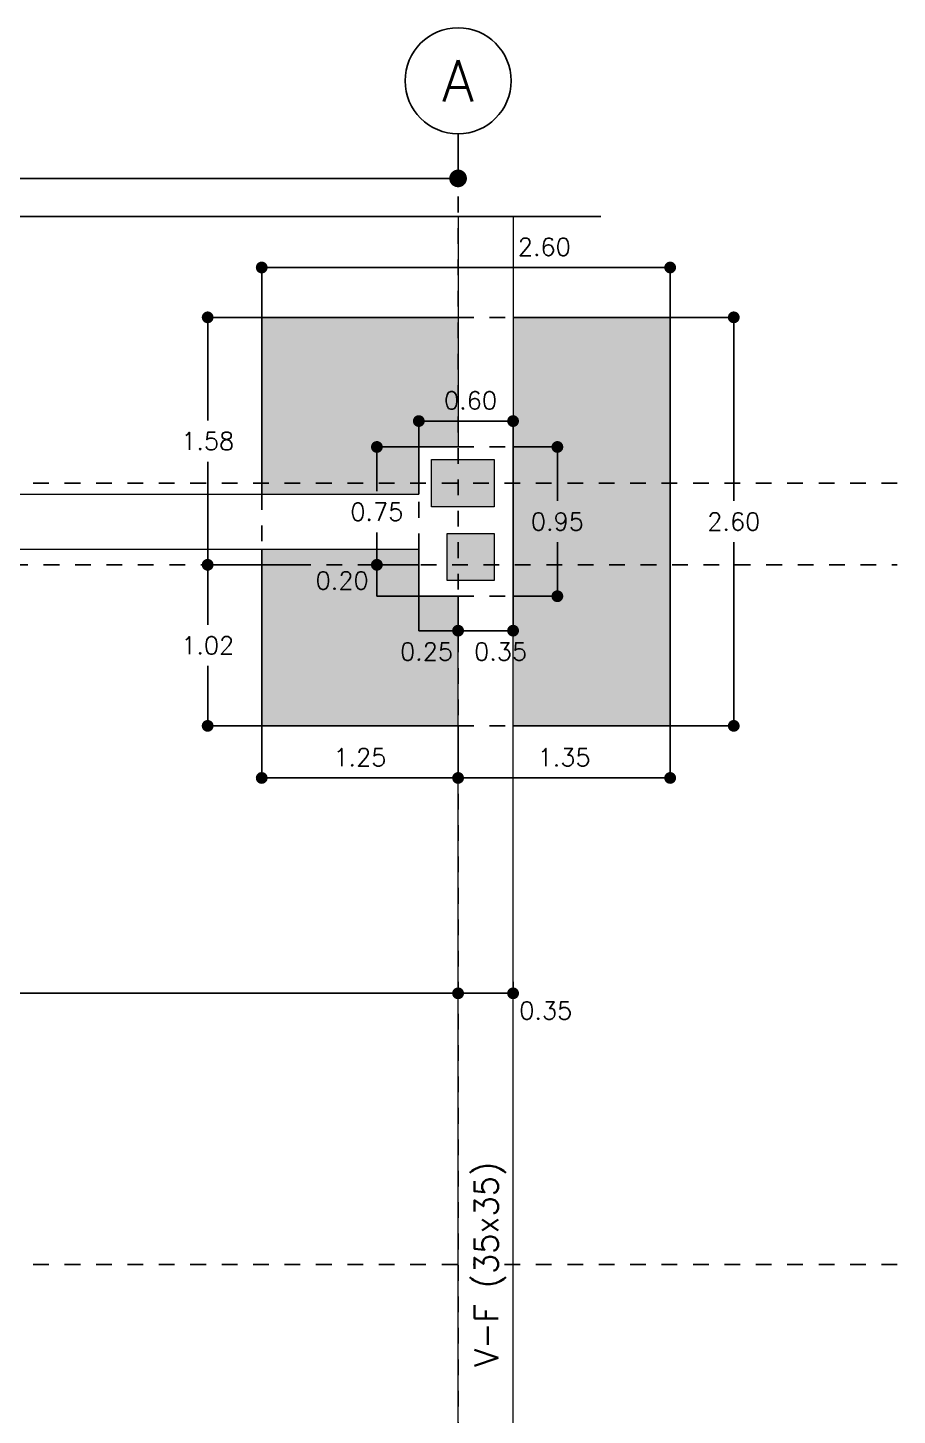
# Model space of a CAD drawing. Header units: millimetres. Extents: x 0 to 197, y -27 to 41.
# Drawn here: x 34.04 to 39.58, y 28.94 to 37.77 of the extents above; entities that cross this region are included whole.
import ezdxf
from ezdxf.enums import TextEntityAlignment as Align

# ---------------------------------------------------------------- set-up
doc = ezdxf.new("R2010")
doc.units = ezdxf.units.MM
doc.header["$LTSCALE"] = 0.01
doc.header["$PDMODE"] = 3
doc.linetypes.add('DASHDOT', pattern=[1, 0.5, -0.25, 0, -0.25])
doc.linetypes.add('DASHED2', pattern=[0.375, 0.25, -0.125])
for name, color, linetype in [('FC_CIRCULO DE EJES', 3, 'Continuous'), ('FC_COTAS', 1, 'Continuous'), ('FC_COTAS @ 75', 1, 'Continuous'), ('FC_COTAS EJES', 1, 'Continuous'), ('FC_COTAS EJES @ 75', 1, 'Continuous'), ('FC_EJES', 1, 'DASHDOT'), ('FC_HATCH COLUMNAS', 253, 'Continuous'), ('FC_HATCH ZAPATAS', 254, 'Continuous'), ('FC_LINEA CORTE', 1, 'Continuous'), ('FC_PEDESTAL', 4, 'Continuous'), ('FC_PROYECCION', 6, 'DASHED2'), ('FC_R-175', 5, 'Continuous'), ('FC_R-80 @ 75', 11, 'Continuous'), ('FC_REVISION', 32, 'Continuous'), ('FC_ZAPATAS', 3, 'Continuous')]:
    doc.layers.add(name, color=color, linetype=linetype)
doc.layers.add('FC_COLUMNAS', color=5, linetype='Continuous', lineweight=15)
doc.layers.add('FC_VIGAS', color=2, linetype='Continuous', lineweight=0)
doc.styles.add('FC_TEXT', font='romans.shx', dxfattribs={"height": 0.002})
doc.styles.add('FC_TEXT1', font='romans.shx')
doc.dimstyles.new('FC_COTAS', dxfattribs={"dimtxt": 0.0015, "dimasz": 0.001, "dimexe": 0, "dimexo": 0, "dimgap": 0.001, "dimtad": 1, "dimtih": 1, "dimtoh": 1, "dimzin": 0, "dimdsep": 46, "dimtxsty": 'FC_TEXT1', "dimblk": 'DOT', "dimcen": 0.09, "dimclrd": 256, "dimclre": 256, "dimclrt": 256, "dimadec": 0, "dimazin": 0, "dimtfac": 1, "dimtix": 1, "dimtmove": 2, "dimatfit": 3, "dimfxl": 1.002, "dimtolj": 1, "dimtzin": 0, "dimlwd": -1, "dimarcsym": 0})
doc.dimstyles.new('FC_COTAS EJES', dxfattribs={"dimtxt": 0.002, "dimasz": 0.0015, "dimexe": 0, "dimexo": 0, "dimgap": 0.001, "dimtad": 1, "dimtih": 1, "dimtoh": 1, "dimzin": 0, "dimdsep": 46, "dimtxsty": 'FC_TEXT1', "dimblk": 'DOT', "dimcen": 0.09, "dimclrd": 256, "dimclre": 256, "dimclrt": 256, "dimadec": 0, "dimazin": 0, "dimtfac": 1, "dimtix": 1, "dimtmove": 2, "dimatfit": 3, "dimfxl": 1.002, "dimtolj": 1, "dimtzin": 0, "dimlwd": -1, "dimarcsym": 0})

# ---------------------------------------------------------------- blocks, each defined once
blk = doc.blocks.new('FC_B_Eje')
at = {"layer": 'FC_CIRCULO DE EJES', "ltscale": 1.5}
blk.add_circle((0, 0), 0.0045, dxfattribs=at)
at = {"ltscale": 1.5, "style": 'FC_TEXT1'}
blk.add_attdef('EJE', text='', height=0.0035, dxfattribs=at).set_placement((0, 0), align=Align.MIDDLE_CENTER)
blk = doc.blocks.new('_Dot')
at = {"color": 0, "linetype": 'ByBlock', "lineweight": -2}
blk.add_line((-0.5, 0), (-1, 0), dxfattribs=at)
at = {"color": 0, "linetype": 'ByBlock', "const_width": 0.5}
blk.add_lwpolyline([(-0.25, 0, 1), (0.25, 0, 1)], format="xyb", close=True, dxfattribs=at)
blk = doc.blocks.new('*D365')
at = {"layer": 'Defpoints', "color": 0, "ltscale": 0.6, "transparency": 16777216}
for p in [(245.7281, -51.0366), (253.0747, -51.0366), (253.0747, -51.3204)]:
    blk.add_point(p, dxfattribs=at)
at = {"layer": 'FC_COTAS EJES', "lineweight": -2, "ltscale": 0.6, "transparency": 16777216}
for p, q in [((245.7281, -51.0366), (245.7281, -51.3204)), ((253.0747, -51.0366), (253.0747, -51.3204))]:
    blk.add_line(p, q, dxfattribs=at)
at = {"layer": 'FC_COTAS EJES', "ltscale": 0.6, "transparency": 16777216}
blk.add_line((245.8406, -51.3204), (252.9622, -51.3204), dxfattribs=at)
at = {"layer": 'FC_COTAS EJES', "ltscale": 0.6, "transparency": 16777216, "xscale": 0.1125, "yscale": 0.1125, "zscale": 0.1125, "rotation": 180}
blk.add_blockref('_Dot', (245.7281, -51.3204), dxfattribs=at)
at = {"layer": 'FC_COTAS EJES', "ltscale": 0.6, "transparency": 16777216, "xscale": 0.1125, "yscale": 0.1125, "zscale": 0.1125}
blk.add_blockref('_Dot', (253.0747, -51.3204), dxfattribs=at)
at = {"layer": 'FC_COTAS EJES', "ltscale": 0.6, "transparency": 16777216, "insert": (249.4014, -51.1704), "char_height": 0.15, "attachment_point": 5, "style": 'FC_TEXT1'}
blk.add_mtext('\\A1;7.35', dxfattribs=at)
blk = doc.blocks.new('FC_B_Columnas E5')
at = {"layer": 'FC_HATCH COLUMNAS', "ltscale": 1.5}
h = blk.add_hatch(color=256, dxfattribs=at)
h.dxf.hatch_style = 1
h.paths.add_polyline_path([(245.5247, -53.5798), (245.8247, -53.5798), (245.8247, -53.8798), (245.5247, -53.8798)])
h.paths.add_polyline_path([(253.0047, -53.5798), (253.3047, -53.5798), (253.3047, -53.8798), (253.0047, -53.8798)])
h.paths.add_polyline_path([(253.0047, -88.7298), (253.3047, -88.7298), (253.3047, -89.0298), (253.0047, -89.0298)])
h.paths.add_polyline_path([(245.5247, -88.7298), (245.8247, -88.7298), (245.8247, -89.0298), (245.5247, -89.0298)])
h.paths.add_polyline_path([(245.5247, -62.4848), (245.8247, -62.4848), (245.8247, -62.7848), (245.5247, -62.7848)])
h.paths.add_polyline_path([(245.5247, -71.3898), (245.8247, -71.3898), (245.8247, -71.6898), (245.5247, -71.6898)])
h.paths.add_polyline_path([(245.5247, -80.2949), (245.8247, -80.2949), (245.8247, -80.5949), (245.5247, -80.5949)])
h.paths.add_polyline_path([(253.0047, -62.4848), (253.3047, -62.4848), (253.3047, -62.7848), (253.0047, -62.7848)])
h.paths.add_polyline_path([(253.0047, -71.3898), (253.3047, -71.3898), (253.3047, -71.6898), (253.0047, -71.6898)])
h.paths.add_polyline_path([(253.0047, -80.2949), (253.3047, -80.2949), (253.3047, -80.5949), (253.0047, -80.5949)])
at = {"layer": 'FC_COLUMNAS', "ltscale": 0.6}
blk.add_lwpolyline([(253.0047, -53.5798), (253.3047, -53.5798), (253.3047, -53.8798), (253.0047, -53.8798)], close=True, dxfattribs=at)
blk = doc.blocks.new('*D314')
at = {"layer": 'Defpoints', "color": 0, "ltscale": 0.6, "transparency": 16777216}
for p in [(38.1343, 35.9301), (38.1343, 33.3301), (38.5391, 33.3301)]:
    blk.add_point(p, dxfattribs=at)
at = {"layer": 'FC_COTAS', "lineweight": -2, "ltscale": 0.6, "transparency": 16777216}
for p, q in [((38.1343, 35.9301), (38.5391, 35.9301)), ((38.1343, 33.3301), (38.5391, 33.3301))]:
    blk.add_line(p, q, dxfattribs=at)
at = {"layer": 'FC_COTAS', "ltscale": 0.6, "transparency": 16777216}
for p, q in [((38.5391, 35.8551), (38.5391, 34.7613)), ((38.5391, 33.4051), (38.5391, 34.4988))]:
    blk.add_line(p, q, dxfattribs=at)
at = {"layer": 'FC_COTAS', "ltscale": 0.6, "transparency": 16777216, "xscale": 0.075, "yscale": 0.075, "zscale": 0.075}
for p, rotation in [((38.5391, 35.9301), 90), ((38.5391, 33.3301), 270)]:
    blk.add_blockref('_Dot', p, dxfattribs=dict(at, rotation=rotation))
at = {"layer": 'FC_COTAS', "ltscale": 0.6, "transparency": 16777216, "insert": (38.5391, 34.6301), "char_height": 0.1125, "attachment_point": 5, "style": 'FC_TEXT1'}
blk.add_mtext('\\A1;2.60', dxfattribs=at)
blk = doc.blocks.new('*D315')
at = {"layer": 'Defpoints', "color": 0, "ltscale": 0.6, "transparency": 16777216}
for p in [(38.1343, 36.2473), (35.5343, 35.9301), (38.1343, 35.9301)]:
    blk.add_point(p, dxfattribs=at)
at = {"layer": 'FC_COTAS', "lineweight": -2, "ltscale": 0.6, "transparency": 16777216}
for p, q in [((35.5343, 35.9301), (35.5343, 36.2473)), ((38.1343, 35.9301), (38.1343, 36.2473))]:
    blk.add_line(p, q, dxfattribs=at)
at = {"layer": 'FC_COTAS', "ltscale": 0.6, "transparency": 16777216}
blk.add_line((35.6093, 36.2473), (38.0593, 36.2473), dxfattribs=at)
at = {"layer": 'FC_COTAS', "ltscale": 0.6, "transparency": 16777216, "xscale": 0.075, "yscale": 0.075, "zscale": 0.075, "rotation": 180}
blk.add_blockref('_Dot', (35.5343, 36.2473), dxfattribs=at)
at = {"layer": 'FC_COTAS', "ltscale": 0.6, "transparency": 16777216, "xscale": 0.075, "yscale": 0.075, "zscale": 0.075}
blk.add_blockref('_Dot', (38.1343, 36.2473), dxfattribs=at)
at = {"layer": 'FC_COTAS', "ltscale": 0.6, "transparency": 16777216, "insert": (37.3332, 36.3786), "char_height": 0.1125, "attachment_point": 5, "style": 'FC_TEXT1'}
blk.add_mtext('\\A1;2.60', dxfattribs=at)
blk = doc.blocks.new('*D316')
at = {"layer": 'Defpoints', "color": 0, "ltscale": 0.6, "transparency": 16777216}
for p in [(35.5343, 35.9301), (35.1903, 34.3551), (35.5343, 34.3551)]:
    blk.add_point(p, dxfattribs=at)
at = {"layer": 'FC_COTAS', "lineweight": -2, "ltscale": 0.6, "transparency": 16777216}
for p, q in [((35.5343, 35.9301), (35.1903, 35.9301)), ((35.5343, 34.3551), (35.1903, 34.3551))]:
    blk.add_line(p, q, dxfattribs=at)
at = {"layer": 'FC_COTAS', "ltscale": 0.6, "transparency": 16777216}
for p, q in [((35.1903, 35.8551), (35.1903, 35.2738)), ((35.1903, 34.4301), (35.1903, 35.0113))]:
    blk.add_line(p, q, dxfattribs=at)
at = {"layer": 'FC_COTAS', "ltscale": 0.6, "transparency": 16777216, "xscale": 0.075, "yscale": 0.075, "zscale": 0.075}
for p, rotation in [((35.1903, 35.9301), 90), ((35.1903, 34.3551), 270)]:
    blk.add_blockref('_Dot', p, dxfattribs=dict(at, rotation=rotation))
at = {"layer": 'FC_COTAS', "ltscale": 0.6, "transparency": 16777216, "insert": (35.1903, 35.1426), "char_height": 0.1125, "attachment_point": 5, "style": 'FC_TEXT1'}
blk.add_mtext('\\A1;1.58', dxfattribs=at)
blk = doc.blocks.new('*D317')
at = {"layer": 'Defpoints', "color": 0, "ltscale": 0.6, "transparency": 16777216}
for p in [(35.7649, 34.3551), (35.1903, 33.3301), (35.5343, 33.3301)]:
    blk.add_point(p, dxfattribs=at)
at = {"layer": 'FC_COTAS', "lineweight": -2, "ltscale": 0.6, "transparency": 16777216}
for p, q in [((35.7649, 34.3551), (35.1903, 34.3551)), ((35.5343, 33.3301), (35.1903, 33.3301))]:
    blk.add_line(p, q, dxfattribs=at)
at = {"layer": 'FC_COTAS', "ltscale": 0.6, "transparency": 16777216}
for p, q in [((35.1903, 34.2801), (35.1903, 33.9738)), ((35.1903, 33.4051), (35.1903, 33.7113))]:
    blk.add_line(p, q, dxfattribs=at)
at = {"layer": 'FC_COTAS', "ltscale": 0.6, "transparency": 16777216, "xscale": 0.075, "yscale": 0.075, "zscale": 0.075}
for p, rotation in [((35.1903, 34.3551), 90), ((35.1903, 33.3301), 270)]:
    blk.add_blockref('_Dot', p, dxfattribs=dict(at, rotation=rotation))
at = {"layer": 'FC_COTAS', "ltscale": 0.6, "transparency": 16777216, "insert": (35.1903, 33.8426), "char_height": 0.1125, "attachment_point": 5, "style": 'FC_TEXT1'}
blk.add_mtext('\\A1;1.02', dxfattribs=at)
blk = doc.blocks.new('*D318')
at = {"layer": 'Defpoints', "color": 0, "ltscale": 0.6, "transparency": 16777216}
for p in [(35.5343, 33.3301), (36.7843, 33.3301), (36.7843, 32.9986)]:
    blk.add_point(p, dxfattribs=at)
at = {"layer": 'FC_COTAS', "lineweight": -2, "ltscale": 0.6, "transparency": 16777216}
for p, q in [((35.5343, 33.3301), (35.5343, 32.9986)), ((36.7843, 33.3301), (36.7843, 32.9986))]:
    blk.add_line(p, q, dxfattribs=at)
at = {"layer": 'FC_COTAS', "ltscale": 0.6, "transparency": 16777216}
blk.add_line((35.6093, 32.9986), (36.7093, 32.9986), dxfattribs=at)
at = {"layer": 'FC_COTAS', "ltscale": 0.6, "transparency": 16777216, "xscale": 0.075, "yscale": 0.075, "zscale": 0.075, "rotation": 180}
blk.add_blockref('_Dot', (35.5343, 32.9986), dxfattribs=at)
at = {"layer": 'FC_COTAS', "ltscale": 0.6, "transparency": 16777216, "xscale": 0.075, "yscale": 0.075, "zscale": 0.075}
blk.add_blockref('_Dot', (36.7843, 32.9986), dxfattribs=at)
at = {"layer": 'FC_COTAS', "ltscale": 0.6, "transparency": 16777216, "insert": (36.1593, 33.1299), "char_height": 0.1125, "attachment_point": 5, "style": 'FC_TEXT1'}
blk.add_mtext('\\A1;1.25', dxfattribs=at)
blk = doc.blocks.new('*D319')
at = {"layer": 'Defpoints', "color": 0, "ltscale": 0.6, "transparency": 16777216}
for p in [(37.1343, 35.2699), (36.5343, 35.1051), (37.1343, 35.1051)]:
    blk.add_point(p, dxfattribs=at)
at = {"layer": 'FC_COTAS', "lineweight": -2, "ltscale": 0.6, "transparency": 16777216}
for p, q in [((36.5343, 35.1051), (36.5343, 35.2699)), ((37.1343, 35.1051), (37.1343, 35.2699))]:
    blk.add_line(p, q, dxfattribs=at)
at = {"layer": 'FC_COTAS', "ltscale": 0.6, "transparency": 16777216}
blk.add_line((36.6093, 35.2699), (37.0593, 35.2699), dxfattribs=at)
at = {"layer": 'FC_COTAS', "ltscale": 0.6, "transparency": 16777216, "xscale": 0.075, "yscale": 0.075, "zscale": 0.075, "rotation": 180}
blk.add_blockref('_Dot', (36.5343, 35.2699), dxfattribs=at)
at = {"layer": 'FC_COTAS', "ltscale": 0.6, "transparency": 16777216, "xscale": 0.075, "yscale": 0.075, "zscale": 0.075}
blk.add_blockref('_Dot', (37.1343, 35.2699), dxfattribs=at)
at = {"layer": 'FC_COTAS', "ltscale": 0.6, "transparency": 16777216, "insert": (36.8637, 35.4011), "char_height": 0.1125, "attachment_point": 5, "style": 'FC_TEXT1'}
blk.add_mtext('\\A1;0.60', dxfattribs=at)
blk = doc.blocks.new('*D320')
at = {"layer": 'Defpoints', "color": 0, "ltscale": 0.6, "transparency": 16777216}
for p in [(37.1343, 35.1051), (37.1343, 34.1551), (37.4163, 34.1551)]:
    blk.add_point(p, dxfattribs=at)
at = {"layer": 'FC_COTAS', "lineweight": -2, "ltscale": 0.6, "transparency": 16777216}
for p, q in [((37.1343, 35.1051), (37.4163, 35.1051)), ((37.1343, 34.1551), (37.4163, 34.1551))]:
    blk.add_line(p, q, dxfattribs=at)
at = {"layer": 'FC_COTAS', "ltscale": 0.6, "transparency": 16777216}
for p, q in [((37.4163, 35.0301), (37.4163, 34.7613)), ((37.4163, 34.2301), (37.4163, 34.4988))]:
    blk.add_line(p, q, dxfattribs=at)
at = {"layer": 'FC_COTAS', "ltscale": 0.6, "transparency": 16777216, "xscale": 0.075, "yscale": 0.075, "zscale": 0.075}
for p, rotation in [((37.4163, 35.1051), 90), ((37.4163, 34.1551), 270)]:
    blk.add_blockref('_Dot', p, dxfattribs=dict(at, rotation=rotation))
at = {"layer": 'FC_COTAS', "ltscale": 0.6, "transparency": 16777216, "insert": (37.4163, 34.6301), "char_height": 0.1125, "attachment_point": 5, "style": 'FC_TEXT1'}
blk.add_mtext('\\A1;0.95', dxfattribs=at)
blk = doc.blocks.new('*D321')
at = {"layer": 'Defpoints', "color": 0, "ltscale": 0.6, "transparency": 16777216}
for p in [(36.5343, 35.1051), (36.2674, 34.3551), (36.5343, 34.3551)]:
    blk.add_point(p, dxfattribs=at)
at = {"layer": 'FC_COTAS', "lineweight": -2, "ltscale": 0.6, "transparency": 16777216}
for p, q in [((36.5343, 35.1051), (36.2674, 35.1051)), ((36.5343, 34.3551), (36.2674, 34.3551))]:
    blk.add_line(p, q, dxfattribs=at)
at = {"layer": 'FC_COTAS', "ltscale": 0.6, "transparency": 16777216}
for p, q in [((36.2674, 35.0301), (36.2674, 34.8235)), ((36.2674, 34.4301), (36.2674, 34.561))]:
    blk.add_line(p, q, dxfattribs=at)
at = {"layer": 'FC_COTAS', "ltscale": 0.6, "transparency": 16777216, "xscale": 0.075, "yscale": 0.075, "zscale": 0.075}
for p, rotation in [((36.2674, 35.1051), 90), ((36.2674, 34.3551), 270)]:
    blk.add_blockref('_Dot', p, dxfattribs=dict(at, rotation=rotation))
at = {"layer": 'FC_COTAS', "ltscale": 0.6, "transparency": 16777216, "insert": (36.2674, 34.6923), "char_height": 0.1125, "attachment_point": 5, "style": 'FC_TEXT1'}
blk.add_mtext('\\A1;0.75', dxfattribs=at)
blk = doc.blocks.new('*D322')
at = {"layer": 'Defpoints', "color": 0, "ltscale": 0.6, "transparency": 16777216}
for p in [(36.5343, 34.1551), (36.7843, 34.1551), (36.7843, 33.9359)]:
    blk.add_point(p, dxfattribs=at)
at = {"layer": 'FC_COTAS', "lineweight": -2, "ltscale": 0.6, "transparency": 16777216}
for p, q in [((36.5343, 34.1551), (36.5343, 33.9359)), ((36.7843, 34.1551), (36.7843, 33.9359))]:
    blk.add_line(p, q, dxfattribs=at)
at = {"layer": 'FC_COTAS', "ltscale": 0.6, "transparency": 16777216}
blk.add_line((36.5343, 33.9359), (36.7843, 33.9359), dxfattribs=at)
at = {"layer": 'FC_COTAS', "ltscale": 0.6, "transparency": 16777216, "insert": (36.5837, 33.8025), "char_height": 0.1125, "attachment_point": 5, "style": 'FC_TEXT1'}
blk.add_mtext('\\A1;0.25', dxfattribs=at)
blk = doc.blocks.new('*D323')
at = {"layer": 'Defpoints', "color": 0, "ltscale": 0.6, "transparency": 16777216}
for p in [(36.7843, 34.1551), (37.1343, 34.1551), (37.1343, 33.9359)]:
    blk.add_point(p, dxfattribs=at)
at = {"layer": 'FC_COTAS', "lineweight": -2, "ltscale": 0.6, "transparency": 16777216}
for p, q in [((36.7843, 34.1551), (36.7843, 33.9359)), ((37.1343, 34.1551), (37.1343, 33.9359))]:
    blk.add_line(p, q, dxfattribs=at)
at = {"layer": 'FC_COTAS', "ltscale": 0.6, "transparency": 16777216}
blk.add_line((36.8593, 33.9359), (37.0593, 33.9359), dxfattribs=at)
at = {"layer": 'FC_COTAS', "ltscale": 0.6, "transparency": 16777216, "xscale": 0.075, "yscale": 0.075, "zscale": 0.075, "rotation": 180}
blk.add_blockref('_Dot', (36.7843, 33.9359), dxfattribs=at)
at = {"layer": 'FC_COTAS', "ltscale": 0.6, "transparency": 16777216, "xscale": 0.075, "yscale": 0.075, "zscale": 0.075}
blk.add_blockref('_Dot', (37.1343, 33.9359), dxfattribs=at)
at = {"layer": 'FC_COTAS', "ltscale": 0.6, "transparency": 16777216, "insert": (37.0551, 33.8025), "char_height": 0.1125, "attachment_point": 5, "style": 'FC_TEXT1'}
blk.add_mtext('\\A1;0.35', dxfattribs=at)
blk = doc.blocks.new('*D218')
at = {"layer": 'Defpoints', "color": 0, "ltscale": 0.6, "transparency": 16777216}
for p in [(36.5343, 34.3551), (36.2674, 34.1551), (36.5343, 34.1551)]:
    blk.add_point(p, dxfattribs=at)
at = {"layer": 'FC_COTAS', "lineweight": -2, "ltscale": 0.6, "transparency": 16777216}
for p, q in [((36.5343, 34.3551), (36.2674, 34.3551)), ((36.5343, 34.1551), (36.2674, 34.1551))]:
    blk.add_line(p, q, dxfattribs=at)
at = {"layer": 'FC_COTAS', "ltscale": 0.6, "transparency": 16777216}
blk.add_line((36.2674, 34.3551), (36.2674, 34.1551), dxfattribs=at)
at = {"layer": 'FC_COTAS', "ltscale": 0.6, "transparency": 16777216, "insert": (36.0462, 34.2551), "char_height": 0.1125, "attachment_point": 5, "style": 'FC_TEXT1'}
blk.add_mtext('\\A1;0.20', dxfattribs=at)
blk = doc.blocks.new('*D219')
at = {"layer": 'Defpoints', "color": 0, "ltscale": 0.6, "transparency": 16777216}
for p in [(36.7843, 33.3301), (38.1343, 33.3301), (38.1343, 32.9986)]:
    blk.add_point(p, dxfattribs=at)
at = {"layer": 'FC_COTAS', "lineweight": -2, "ltscale": 0.6, "transparency": 16777216}
for p, q in [((36.7843, 33.3301), (36.7843, 32.9986)), ((38.1343, 33.3301), (38.1343, 32.9986))]:
    blk.add_line(p, q, dxfattribs=at)
at = {"layer": 'FC_COTAS', "ltscale": 0.6, "transparency": 16777216}
blk.add_line((36.8593, 32.9986), (38.0593, 32.9986), dxfattribs=at)
at = {"layer": 'FC_COTAS', "ltscale": 0.6, "transparency": 16777216, "xscale": 0.075, "yscale": 0.075, "zscale": 0.075, "rotation": 180}
blk.add_blockref('_Dot', (36.7843, 32.9986), dxfattribs=at)
at = {"layer": 'FC_COTAS', "ltscale": 0.6, "transparency": 16777216, "xscale": 0.075, "yscale": 0.075, "zscale": 0.075}
blk.add_blockref('_Dot', (38.1343, 32.9986), dxfattribs=at)
at = {"layer": 'FC_COTAS', "ltscale": 0.6, "transparency": 16777216, "insert": (37.4593, 33.1299), "char_height": 0.1125, "attachment_point": 5, "style": 'FC_TEXT1'}
blk.add_mtext('\\A1;1.35', dxfattribs=at)
blk = doc.blocks.new('*D265')
at = {"layer": 'Defpoints', "color": 0, "ltscale": 0.6, "transparency": 16777216}
for p in [(29.4643, 31.7034), (36.7843, 31.7017), (36.7843, 31.6279)]:
    blk.add_point(p, dxfattribs=at)
at = {"layer": 'FC_COTAS', "lineweight": -2, "ltscale": 0.6, "transparency": 16777216}
for p, q in [((29.4643, 31.7034), (29.4643, 31.6279)), ((36.7843, 31.7017), (36.7843, 31.6279))]:
    blk.add_line(p, q, dxfattribs=at)
at = {"layer": 'FC_COTAS', "ltscale": 0.6, "transparency": 16777216}
blk.add_line((29.5393, 31.6279), (36.7093, 31.6279), dxfattribs=at)
at = {"layer": 'FC_COTAS', "ltscale": 0.6, "transparency": 16777216, "xscale": 0.075, "yscale": 0.075, "zscale": 0.075, "rotation": 180}
blk.add_blockref('_Dot', (29.4643, 31.6279), dxfattribs=at)
at = {"layer": 'FC_COTAS', "ltscale": 0.6, "transparency": 16777216, "xscale": 0.075, "yscale": 0.075, "zscale": 0.075}
blk.add_blockref('_Dot', (36.7843, 31.6279), dxfattribs=at)
at = {"layer": 'FC_COTAS', "ltscale": 0.6, "transparency": 16777216, "insert": (33.1243, 31.7592), "char_height": 0.1125, "attachment_point": 5, "style": 'FC_TEXT1'}
blk.add_mtext('\\A1;7.32', dxfattribs=at)
blk = doc.blocks.new('*D266')
at = {"layer": 'Defpoints', "color": 0, "ltscale": 0.6, "transparency": 16777216}
for p in [(36.7843, 31.7017), (37.1343, 31.7), (37.1343, 31.6279)]:
    blk.add_point(p, dxfattribs=at)
at = {"layer": 'FC_COTAS', "lineweight": -2, "ltscale": 0.6, "transparency": 16777216}
for p, q in [((36.7843, 31.7017), (36.7843, 31.6279)), ((37.1343, 31.7), (37.1343, 31.6279))]:
    blk.add_line(p, q, dxfattribs=at)
at = {"layer": 'FC_COTAS', "ltscale": 0.6, "transparency": 16777216}
blk.add_line((36.8593, 31.6279), (37.0593, 31.6279), dxfattribs=at)
at = {"layer": 'FC_COTAS', "ltscale": 0.6, "transparency": 16777216, "xscale": 0.075, "yscale": 0.075, "zscale": 0.075, "rotation": 180}
blk.add_blockref('_Dot', (36.7843, 31.6279), dxfattribs=at)
at = {"layer": 'FC_COTAS', "ltscale": 0.6, "transparency": 16777216, "xscale": 0.075, "yscale": 0.075, "zscale": 0.075}
blk.add_blockref('_Dot', (37.1343, 31.6279), dxfattribs=at)
at = {"layer": 'FC_COTAS', "ltscale": 0.6, "transparency": 16777216, "insert": (37.3424, 31.5184), "char_height": 0.1125, "attachment_point": 5, "style": 'FC_TEXT1'}
blk.add_mtext('\\A1;0.35', dxfattribs=at)
blk = doc.blocks.new('*U355')
at = {"layer": 'FC_LINEA CORTE'}
blk.add_lwpolyline([(-0.047609, 0), (-0.000675, 0), (-0.000675, -0.001575), (0.000675, 0.001575), (0.000675, 0), (0.047609, 0)], dxfattribs=at)
blk = doc.blocks.new('FC_B_Estructura 4')
at = {"layer": 'FC_HATCH COLUMNAS', "ltscale": 0.6}
h = blk.add_hatch(color=256, dxfattribs=at)
h.dxf.hatch_style = 1
h.paths.add_polyline_path([(0.4, 0.3), (0, 0.3), (0, 0), (0.4, 0)])
h.paths.add_polyline_path([(7.78, 0.3), (7.38, 0.3), (7.38, 0), (7.78, 0)])
at = {"layer": 'FC_COLUMNAS', "color": 252, "ltscale": 0.6}
for points in [[(0, 0.3), (0.4, 0.3), (0.4, 0), (0, 0)], [(7.38, 0.3), (7.78, 0.3), (7.78, 0), (7.38, 0)]]:
    blk.add_lwpolyline(points, close=True, dxfattribs=at)
at = {"layer": 'FC_VIGAS', "color": 252, "ltscale": 0.6}
for p, q in [((-0.12, 0.38), (-0.3721, 1.8465)), ((0.2351, 0.38), (-0.017, 1.8465)), ((7.55, 1.8465), (7.55, 0.38)), ((7.9, 1.8465), (7.9, 0.38))]:
    blk.add_line(p, q, dxfattribs=at)
at = {"layer": 'FC_R-80 @ 75', "insert": (3.7848, 1.1803), "char_height": 0.15, "width": 1.480071, "attachment_point": 5, "style": 'FC_TEXT', "bg_fill": 2}
blk.add_mtext('Estructura 4', dxfattribs=at)
blk = doc.blocks.new('FC_B_Ejes E5')
at = {"layer": 'FC_EJES', "ltscale": 0.6}
for p, q in [((253.0747, -51.0366), (253.0747, -91.387)), ((255.8702, -53.2598), (242.6784, -53.2598)), ((255.8702, -58.2323), (242.6784, -58.2323))]:
    blk.add_line(p, q, dxfattribs=at)
blk.add_lwpolyline([(242.6818, -53.9981), (243.0367, -53.7798), (255.8702, -53.7798)], dxfattribs=at)
at = {"layer": 'FC_R-175'}
ref = blk.add_blockref('FC_B_Eje', (253.0747, -50.6991), dxfattribs=dict(at, xscale=75, yscale=75, zscale=75))
ref.add_attrib('EJE', 'A', dxfattribs={"layer": '0', "color": 0, "ltscale": 1.5, "height": 0.2625, "style": 'FC_TEXT1'}).set_placement((253.0747, -50.6991), align=Align.MIDDLE_CENTER)
at = {"layer": 'FC_COTAS EJES @ 75', "ltscale": 0.6}
dim = blk.add_linear_dim(base=(253.0747, -51.3204), p1=(245.7281, -51.0366), p2=(253.0747, -51.0366), dimstyle='FC_COTAS EJES', override={"dimscale": 75, "dimtix": 1, "dimtofl": 1, "dimtmove": 2, "dimatfit": 3}, dxfattribs=at)
dim.commit()
dim.dimension.update_dxf_attribs({"geometry": '*D365', "text_midpoint": (249.4014, -51.1704)})

msp = doc.modelspace()

# ---------------------------------------------------------------- hatches: boundary and pattern name
at = {"layer": 'FC_HATCH ZAPATAS', "ltscale": 0.6}
h = msp.add_hatch(color=256, dxfattribs=at)
h.dxf.hatch_style = 1
h.paths.add_polyline_path([(36.5343, 34.8751), (35.5343, 34.8751), (35.5343, 34.8051), (36.5343, 34.8051)])
h.paths.add_polyline_path([(36.7843, 35.9301), (35.5343, 35.9301), (35.5343, 34.8751), (36.5343, 34.8751), (36.5343, 35.1051), (36.7843, 35.1051)])
h.paths.add_polyline_path([(38.1343, 34.8751), (37.1343, 34.8751), (37.1343, 34.3551), (38.1343, 34.3551)])
h.paths.add_polyline_path([(38.1343, 34.3551), (37.1343, 34.3551), (37.1343, 34.1551), (37.1343, 33.3301), (38.1343, 33.3301)])
h.paths.add_polyline_path([(36.7843, 34.1551), (36.5343, 34.1551), (36.5343, 34.3551), (35.5343, 34.3551), (35.5343, 33.3301), (36.7843, 33.3301)])
h.paths.add_polyline_path([(36.5343, 34.4551), (35.5343, 34.4551), (35.5343, 34.3551), (36.5343, 34.3551)])
h.paths.add_polyline_path([(37.1343, 35.9301), (37.1343, 35.1051), (37.1343, 34.8751), (38.1343, 34.8751), (38.1343, 35.9301)])

# ---------------------------------------------------------------- linework, layer by layer
at = {"layer": 'FC_PEDESTAL', "ltscale": 0.6}
msp.add_lwpolyline([(36.7843, 34.1551), (36.5343, 34.1551), (36.5343, 34.4551)], dxfattribs=at)
at = {"layer": 'FC_PROYECCION', "ltscale": 0.6}
for points in [[(36.7843, 34.1551), (37.1343, 34.1551)], [(36.7843, 33.3301), (37.1343, 33.3301)]]:
    msp.add_lwpolyline(points, dxfattribs=at)
at = {"layer": 'FC_VIGAS', "ltscale": 0.6}
for points in [[(29.7143, 34.4551), (36.5343, 34.4551)], [(36.7843, 25.7501), (36.7843, 34.1551)], [(37.1343, 25.7501), (37.1343, 34.1551)]]:
    msp.add_lwpolyline(points, dxfattribs=at)
at = {"layer": 'FC_ZAPATAS', "ltscale": 0.6}
msp.add_lwpolyline([(36.7843, 33.3301), (35.5343, 33.3301), (35.5343, 34.4551)], dxfattribs=at)

# ---------------------------------------------------------------- block references
at = {"layer": 'FC_COTAS'}
msp.add_blockref('FC_B_Columnas E5', (-216.2904, 88.1348), dxfattribs=at)

# ---------------------------------------------------------------- dimensions: what is measured, and where the dimension line sits
at = {"layer": 'FC_COTAS @ 75', "ltscale": 0.6}
for base, p1, p2, picture, middle in [((38.5391, 33.3301), (38.1343, 35.9301), (38.1343, 33.3301), '*D314', (38.5391, 34.6301)), ((35.19030793, 33.33008517), (35.7648899, 34.35508515), (35.53431134, 33.33008517), '*D317', (35.19030793, 33.84258516))]:
    dim = msp.add_linear_dim(base=base, p1=p1, p2=p2, angle=90, dimstyle='FC_COTAS', override={"dimscale": 75, "dimtix": 1, "dimtofl": 1, "dimtmove": 2, "dimatfit": 3}, dxfattribs=at)
    dim.commit()
    dim.dimension.update_dxf_attribs({"geometry": picture, "text_midpoint": middle})
dim = msp.add_linear_dim(base=(36.2674, 34.1551), p1=(36.5343, 34.3551), p2=(36.5343, 34.1551), angle=90, dimstyle='FC_COTAS', override={"dimscale": 75, "dimtix": 1, "dimtofl": 1, "dimtmove": 2, "dimatfit": 3}, dxfattribs=at)
dim.commit()
dim.dimension.update_dxf_attribs({"geometry": '*D218', "text_midpoint": (36.0462, 34.2551), "dimtype": 128})
for base, p1, p2, picture, middle in [((36.7843, 33.9359), (36.5343, 34.1551), (36.7843, 34.1551), '*D322', (36.5837, 33.8025)), ((37.1343, 33.9359), (36.7843, 34.1551), (37.1343, 34.1551), '*D323', (37.0551, 33.8025)), ((37.1343, 31.6279), (36.7843, 31.7017), (37.1343, 31.7), '*D266', (37.3424, 31.5184))]:
    dim = msp.add_linear_dim(base=base, p1=p1, p2=p2, dimstyle='FC_COTAS', override={"dimscale": 75, "dimtix": 1, "dimtofl": 1, "dimtmove": 2, "dimatfit": 3}, dxfattribs=at)
    dim.commit()
    dim.dimension.update_dxf_attribs({"geometry": picture, "text_midpoint": middle, "dimtype": 128})
for base, p1, p2, picture, middle in [((36.7843, 32.9986), (35.5343, 33.3301), (36.7843, 33.3301), '*D318', (36.1593, 33.1299)), ((38.1343, 32.9986), (36.7843, 33.3301), (38.1343, 33.3301), '*D219', (37.4593, 33.1299)), ((36.7843, 31.6279), (29.4643, 31.7034), (36.7843, 31.7017), '*D265', (33.1243, 31.7592))]:
    dim = msp.add_linear_dim(base=base, p1=p1, p2=p2, dimstyle='FC_COTAS', override={"dimscale": 75, "dimtix": 1, "dimtofl": 1, "dimtmove": 2, "dimatfit": 3}, dxfattribs=at)
    dim.commit()
    dim.dimension.update_dxf_attribs({"geometry": picture, "text_midpoint": middle})

# ---------------------------------------------------------------- next in the draw order: block references
at = {"layer": 'FC_REVISION'}
msp.add_blockref('FC_B_Estructura 4', (29.2343, 34.7251), dxfattribs=at)

# ---------------------------------------------------------------- next in the draw order: linework, layer by layer
at = {"layer": 'FC_PEDESTAL', "ltscale": 0.6}
for points in [[(36.5343, 34.8051), (36.5343, 35.1051), (36.7843, 35.1051)], [(37.1343, 35.1051), (37.1343, 35.1051), (37.1343, 34.1551)]]:
    msp.add_lwpolyline(points, dxfattribs=at)
at = {"layer": 'FC_PROYECCION', "ltscale": 0.6}
for points in [[(36.7843, 35.9301), (37.1343, 35.9301)], [(36.7843, 35.1051), (37.1343, 35.1051)], [(35.5343, 34.8051), (35.5343, 34.4551)], [(36.5343, 34.4551), (36.5343, 34.8051)]]:
    msp.add_lwpolyline(points, dxfattribs=at)
at = {"layer": 'FC_VIGAS', "ltscale": 0.6}
msp.add_lwpolyline([(29.7143, 34.8051), (36.5343, 34.8051)], dxfattribs=at)
at = {"layer": 'FC_ZAPATAS', "ltscale": 0.6}
for points in [[(35.5343, 34.8051), (35.5343, 35.9301), (36.7843, 35.9301)], [(37.1343, 35.9301), (38.1343, 35.9301), (38.1343, 33.3301), (37.1343, 33.3301)]]:
    msp.add_lwpolyline(points, dxfattribs=at)

# ---------------------------------------------------------------- next in the draw order: block references
at = {"layer": 'FC_COTAS'}
msp.add_blockref('FC_B_Ejes E5', (-216.2904, 88.1348), dxfattribs=at)
at = {"layer": 'FC_LINEA CORTE', "xscale": 100, "yscale": 100, "zscale": 100}
msp.add_blockref('*U355', (32.9329, 36.5716), dxfattribs=at)

# ---------------------------------------------------------------- next in the draw order: dimensions: what is measured, and where the dimension line sits
at = {"layer": 'FC_COTAS @ 75', "ltscale": 0.6}
for base, p1, p2, picture, middle in [((38.1343, 36.2473), (35.5343, 35.9301), (38.1343, 35.9301), '*D315', (37.3332, 36.3786)), ((37.1343, 35.2699), (36.5343, 35.1051), (37.1343, 35.1051), '*D319', (36.8637, 35.4011))]:
    dim = msp.add_linear_dim(base=base, p1=p1, p2=p2, dimstyle='FC_COTAS', override={"dimscale": 75, "dimtix": 1, "dimtofl": 1, "dimtmove": 2, "dimatfit": 3}, dxfattribs=at)
    dim.commit()
    dim.dimension.update_dxf_attribs({"geometry": picture, "text_midpoint": middle, "dimtype": 128})
for base, p1, p2, picture, middle in [((35.19030793, 34.35508515), (35.53431134, 35.93008517), (35.53431134, 34.35508515), '*D316', (35.19030793, 35.14258516)), ((37.4163, 34.1551), (37.1343, 35.1051), (37.1343, 34.1551), '*D320', (37.4163, 34.6301))]:
    dim = msp.add_linear_dim(base=base, p1=p1, p2=p2, angle=90, dimstyle='FC_COTAS', override={"dimscale": 75, "dimtix": 1, "dimtofl": 1, "dimtmove": 2, "dimatfit": 3}, dxfattribs=at)
    dim.commit()
    dim.dimension.update_dxf_attribs({"geometry": picture, "text_midpoint": middle})
dim = msp.add_linear_dim(base=(36.2674, 34.3551), p1=(36.5343, 35.1051), p2=(36.5343, 34.3551), angle=90, dimstyle='FC_COTAS', override={"dimscale": 75, "dimtix": 1, "dimtofl": 1, "dimtmove": 2, "dimatfit": 3}, dxfattribs=at)
dim.commit()
dim.dimension.update_dxf_attribs({"geometry": '*D321', "text_midpoint": (36.2674, 34.6923), "dimtype": 128})

# ---------------------------------------------------------------- next in the draw order: texts
at = {"layer": 'FC_R-80 @ 75', "insert": (36.9886, 29.9026), "char_height": 0.15, "width": 1.480071, "attachment_point": 5, "rotation": 90, "style": 'FC_TEXT', "bg_fill": 3, "box_fill_scale": 1, "bg_fill_color": 256, "bg_fill_transparency": 0}
msp.add_mtext('V-F (35x35)', dxfattribs=at)

doc.saveas('drawing.dxf')
